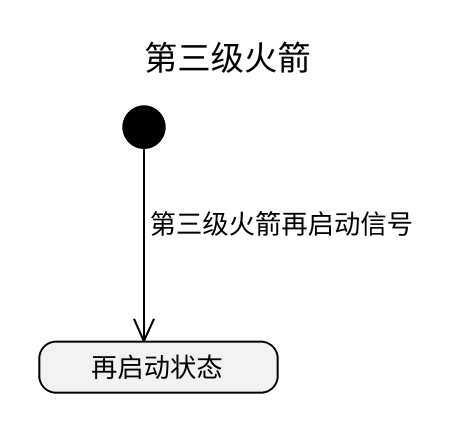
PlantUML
@startuml
title 第三级火箭
hide empty description
state 再启动状态
[*] --> 再启动状态 : 第三级火箭再启动信号
@enduml
